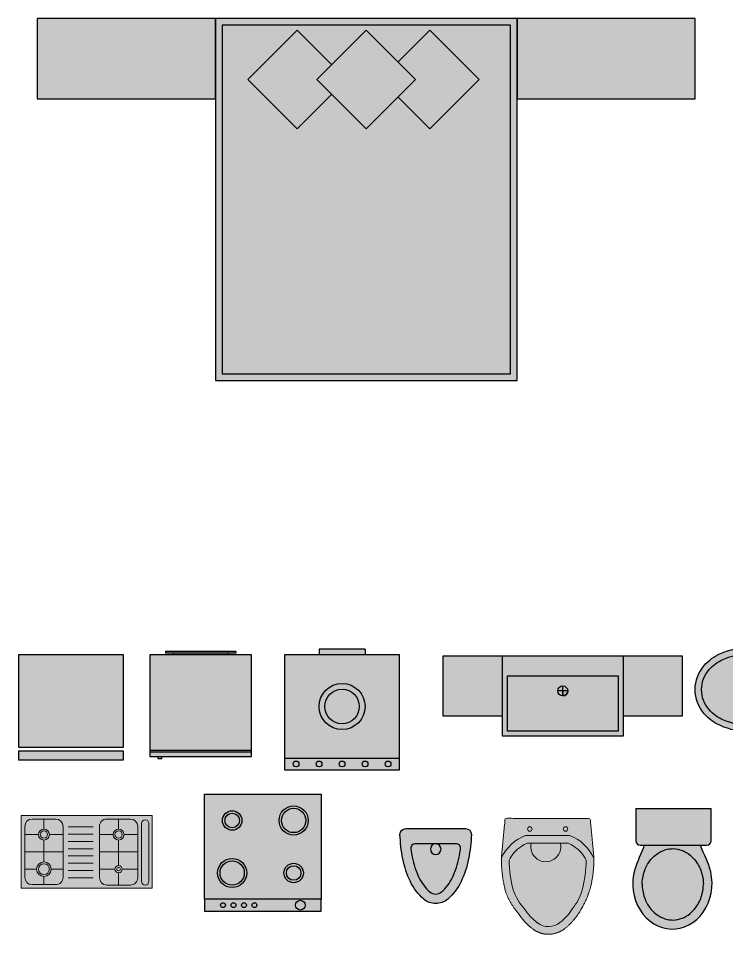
# Model space of a CAD drawing. Header units: millimetres. Extents: x -4992 to 6928, y 3109 to 11175.
# Drawn here: x 556 to 4133, y 3109 to 7771 of the extents above; entities that cross this region are included whole.
import ezdxf

# ---------------------------------------------------------------- set-up
doc = ezdxf.new("R2010")
doc.units = ezdxf.units.MM
for name, color, linetype in [('Hth_Elv_Fix', 201, 'Continuous'), ('Hth_Elv_Furniture', 201, 'Continuous'), ('Int_Furniture', 205, 'Continuous'), ('Plu_Fix', 205, 'Continuous')]:
    doc.layers.add(name, color=color, linetype=linetype)

# ---------------------------------------------------------------- blocks, each defined once
blk = doc.blocks.new('Double bed')
at = {"layer": 'Hth_Elv_Furniture'}
h = blk.add_hatch(color=256, dxfattribs=at)
h.dxf.hatch_style = 1
h.paths.add_polyline_path([(521.9801532931549, 381.0623346806593), (589.477042217002, 381.0623346806593), (589.477042217002, 462.0586013892761), (521.9801532931549, 462.0586013892761)])
at = {"layer": 'Int_Furniture'}
for points in [[(521.9801532931549, 381.0623346806593), (589.477042217002, 381.0623346806593), (589.477042217002, 462.0586013892761), (521.9801532931549, 462.0586013892761)], [(523.4801532931548, 382.5623346806591), (587.9770422170018, 382.5623346806591), (587.9770422170018, 460.5586013892761), (523.4801532931548, 460.5586013892761)], [(566.7771412045988, 448.4058912746247), (555.7285977550783, 459.4544347241451), (544.680054305558, 448.4058912746247), (555.7285977550783, 437.3573478251043)]]:
    blk.add_lwpolyline(points, close=True, dxfattribs=at)
for points in [[(547.9960555293238, 451.7218924983904), (540.2635133035691, 459.4544347241451), (529.2149698540488, 448.4058912746247), (540.2635133035691, 437.3573478251043), (547.9960555293238, 445.089890050859)], [(562.8502129674802, 452.3328195117433), (569.9718281798823, 459.4544347241451), (581.0203716294025, 448.4058912746247), (569.9718281798821, 437.3573478251043), (562.8502129674802, 444.4789630375061)]]:
    blk.add_lwpolyline(points, dxfattribs=at)
blk = doc.blocks.new('Fridge')
at = {"layer": 'Hth_Elv_Furniture'}
h = blk.add_hatch(color=256, dxfattribs=at)
h.dxf.hatch_style = 1
h.paths.add_polyline_path([(220, -108.0014476581705), (220.0000000000001, -574.5025902083139), (750, -574.5025902083139), (750, -108.0014476581705)])
h = blk.add_hatch(color=256, dxfattribs=at)
h.dxf.hatch_style = 1
h.paths.add_polyline_path([(220, -595.6688760244283), (220, -638.0014476581705), (750, -638.0014476581705), (750, -595.6688760244283)])
at = {"layer": 'Int_Furniture'}
for points in [[(220, -108.0014476581705), (750, -108.0014476581705), (750, -574.5025902083139), (220, -574.5025902083139)], [(220, -595.6688760244283), (750, -595.6688760244283), (750, -638.0014476581705), (220, -638.0014476581705)]]:
    blk.add_lwpolyline(points, close=True, dxfattribs=at)
blk = doc.blocks.new('GAS')
at = {"layer": 'Hth_Elv_Furniture'}
h = blk.add_hatch(color=256, dxfattribs=at)
h.dxf.hatch_style = 1
h.paths.add_polyline_path([(-19.99999999999994, -17.99999999999997), (-20.00000000000361, 18.00000000000003), (0, 18), (0, -18)])
at = {"layer": 'Int_Furniture', "lineweight": 20}
for p, q in [((-14.75, 17.00000000000003), (-14.75, 13.75000000000003)), ((-9.999999999999943, 17), (-10.00000000000367, 6.5)), ((-5.250000000000028, 17.00000000000003), (-5.250000000000028, 13.25)), ((-16.75, 11.75000000000003), (-19, 11.75000000000364)), ((-9.999999999999943, 11.75), (-12.75000000000003, 11.75000000000003)), ((-6.749999999999943, 11.75), (-9.999999999999943, 11.75000000000364)), ((-5.250000000000028, 10.25), (-5.250000000000028, 6.5)), ((-1.000000000000028, 11.75), (-3.750000000000028, 11.75)), ((-14.75, 9.750000000000028), (-14.75, 6.500000000000028)), ((-17.12498279693685, -1.765725198732952), (-17.12498279694043, 5.088954461705754)), ((-15.12498279694046, -1.765725198732952), (-15.12498279694046, 5.088954461709392)), ((-13.12498279694049, -1.765725198732952), (-13.12498279694049, 5.088954461709392)), ((-11.12498279694049, -1.76572519873298), (-11.12498279694049, 5.088954461709363)), ((-9.12498279694043, -1.76572519873298), (-9.12498279694043, 5.088954461709363)), ((-7.124982796940401, -1.76572519873298), (-7.124982796940401, 5.088954461709363)), ((-5.124982796940401, -1.76572519873298), (-5.124982796940429, 5.088954461709363)), ((-3.124982796940458, -1.76572519873298), (-3.124982796940458, 5.088954461709363)), ((-14.75, -3.499999999999972), (-14.75, -7.749999999999972)), ((-9.999999999999943, -3.5), (-9.999999999999943, -14)), ((-5.250000000000028, -3.5), (-5.250000000000028, -7.25)), ((-19.1082956217906, -8.749999999999972), (-15.74999999999997, -8.749999999999972)), ((-14.75, -9.749999999999972), (-14.75000000000358, -13.99999999999997)), ((-9.999999999999943, -8.75), (-13.75, -8.749999999999972)), ((-6.749999999999943, -8.749999999996362), (-9.999999999999943, -8.749999999996362)), ((-1.000000000000028, -8.75), (-3.749999999999972, -8.75)), ((-5.250000000000028, -10.25), (-5.250000000000028, -14)), ((0, -18), (-20.00000000000361, -17.99999999999997)), ((0, -18), (-20.00000000000361, -17.99999999999997))]:
    blk.add_line(p, q, dxfattribs=at)
blk.add_lwpolyline([(-19.99999999999994, -17.99999999999997), (-20.00000000000361, 18.00000000000003), (0, 18), (0, -18)], close=True, dxfattribs=at)
for points in [[(-3.000000000000028, 6.5), (-17.0000000000073, 6.500000000000028, -0.4142135623743182), (-19.00000000001094, 8.500000000008384), (-19.00000000000358, 15.00000000000003, -0.4142135623718718), (-17.0000000000073, 17.00000000000006), (-3.000000000000028, 17.00000000000003, -0.414213562373095), (-1.00000000000361, 15), (-1.000000000000028, 8.5, -0.414213562373095)], [(-2.23084076079607, -15.06536785413846), (-18.12648192196497, -15.06536785413843, 0.414213562373095), (-19.12648192196136, -16.06536785414207), (-19.12648192196497, -16.06536785414207, 0.414213562373095), (-18.12648192196136, -17.06536785414207), (-2.230840760799765, -17.0653678541421, 0.4142135623740144), (-1.230840760799765, -16.06536785414573), (-1.23084076079607, -16.06536785413846, 0.414213562373095)]]:
    blk.add_lwpolyline(points, format="xyb", close=True, dxfattribs=at)
blk.add_lwpolyline([(-19.1082956217906, -5.499999999999972), (-19.10829562179418, -11.99999999999162, 0.4142135623743182), (-17.1082956217906, -13.99999999999997), (-3.000000000003581, -14, 0.414213562373095), (-1.000000000000028, -12), (-1.000000000003581, -5.5, 0.414213562373095), (-3.000000000000028, -3.499999999999972), (-17.1082956217906, -3.499999999999972, 0.4142135623718718), (-19.10829562179418, -5.499999999991616)], format="xyb", dxfattribs=at)
for centre, radius in [((-14.75000000000358, 11.75000000000003), 2), ((-14.75000000000358, 11.75000000000003), 1.5), ((-5.25000000000361, 11.75), 1.5), ((-5.25000000000361, 11.75), 1), ((-5.25000000000361, -8.75), 1.5), ((-14.75000000000358, -8.749999999999972), 1), ((-14.75000000000358, -8.749999999999972), 0.5), ((-5.25000000000361, -8.75), 1)]:
    blk.add_circle(centre, radius, dxfattribs=at)
blk = doc.blocks.new('gas hub')
at = {"layer": 'Hth_Elv_Furniture'}
h = blk.add_hatch(color=256, dxfattribs=at)
h.dxf.hatch_style = 1
h.paths.add_polyline_path([(3545.91124972217, -416.4367276204713), (3545.91124972217, -440.4367276204713), (3521.911249722171, -440.4367276204713), (3521.911249722171, -416.4367276204713)])
at = {"layer": 'Int_Furniture'}
for points in [[(3521.911249722171, -416.4367276204713), (3543.479077852653, -416.4367276204713), (3543.479077852653, -440.4367276204713), (3521.911249722171, -440.4367276204713)], [(3545.91124972217, -416.4367276204713), (3543.479077852653, -416.4367276204713), (3543.479077852653, -440.4367276204713), (3545.91124972217, -440.4367276204713)]]:
    blk.add_lwpolyline(points, close=True, dxfattribs=at)
for points in [[(3527.303206754792, -425.1190879548818, -1), (3527.303206754792, -419.1190879548818, -1)], [(3527.303206754792, -424.6190879548818, -1), (3527.303206754792, -419.6190879548819, -1)], [(3538.087120820032, -420.1190879548818, -1), (3538.087120820032, -424.1190879548819, -1)], [(3538.087120820032, -420.6190879548819, -1), (3538.087120820032, -423.6190879548818, -1)], [(3544.695163787412, -419.7599172381438, -1), (3544.695163787412, -421.7599172381438, -1)], [(3544.695163787412, -429.6811718857812, -1), (3544.695163787412, -430.6811718857811, -1)], [(3538.087120820032, -431.7543672860608, -1), (3538.087120820032, -437.7543672860608, -1)], [(3538.087120820032, -432.2543672860608, -1), (3538.087120820032, -437.2543672860608, -1)], [(3544.695163787412, -431.8346571781843, -1), (3544.695163787412, -432.8346571781843, -1)], [(3527.303206754792, -436.7543672860608, -1), (3527.303206754792, -432.7543672860608, -1)], [(3527.303206754792, -436.2543672860608, -1), (3527.303206754792, -433.2543672860608, -1)], [(3544.695163787412, -433.9881424705877, -1), (3544.695163787412, -434.9881424705877, -1)], [(3544.695163787412, -436.141627762991, -1), (3544.695163787412, -437.141627762991, -1)]]:
    blk.add_lwpolyline(points, format="xyb", close=True, dxfattribs=at)
for centre, radius in [((3527.303206754792, -422.1190879548818), 3), ((3527.303206754792, -422.1190879548818), 2.5), ((3538.087120820032, -422.1190879548818), 2), ((3538.087120820032, -422.1190879548818), 1.5), ((3544.695163787412, -420.7599172381438), 0.9999999999999999), ((3544.695163787412, -430.1811718857812), 0.4999999999999999), ((3538.087120820032, -434.7543672860608), 3), ((3538.087120820032, -434.7543672860608), 2.5), ((3544.695163787412, -432.3346571781843), 0.4999999999999999), ((3527.303206754792, -434.7543672860608), 2), ((3527.303206754792, -434.7543672860608), 1.5), ((3544.695163787412, -434.4881424705877), 0.4999999999999999), ((3544.695163787412, -436.641627762991), 0.4999999999999999)]:
    blk.add_circle(centre, radius, dxfattribs=at)
blk = doc.blocks.new('Basin')
at = {"layer": 'Hth_Elv_Fix'}
h = blk.add_hatch(color=256, dxfattribs=at)
h.dxf.hatch_style = 1
h.paths.add_polyline_path([(11314.99004093041, 4473.601107038084), (11314.99004093041, 4372.001107039737), (10705.39004093042, 4372.001107039737), (10705.39004093042, 4473.601107038084), (10406.46349598489, 4473.601107038084), (10406.46349598489, 4778.401107037766), (11613.91658587595, 4778.401107037782), (11613.91658587594, 4473.601107038084)])
at = {"layer": 'Plu_Fix'}
for p, q in [((11010.19004093042, 4575.20110703972), (11010.19004093042, 4626.001107039737)), ((11035.59004093042, 4600.601107039743), (10984.79004093041, 4600.601107039743))]:
    blk.add_line(p, q, dxfattribs=at)
blk.add_lwpolyline([(10705.39004093042, 4473.601107038084), (10406.46349598489, 4473.601107038084), (10406.46349598489, 4778.401107037766), (11613.91658587595, 4778.401107037782), (11613.91658587594, 4473.601107038084), (11314.99004093041, 4473.601107038084)], dxfattribs=at)
for points in [[(10705.39004093042, 4778.401107039732), (11314.99004093041, 4778.401107039732), (11314.99004093041, 4372.001107039737), (10705.39004093042, 4372.001107039737)], [(10730.79004093042, 4676.801107039726), (11289.59004093041, 4676.801107039726), (11289.59004093041, 4397.401107039732), (10730.79004093042, 4397.401107039732)]]:
    blk.add_lwpolyline(points, close=True, dxfattribs=at)
blk.add_lwpolyline([(11035.59004093042, 4600.601107039743), (11010.19004093042, 4600.601107039743), (11010.19004093042, 4575.201107039743, 0.4142135623730949)], format="xyb", close=True, dxfattribs=at)
blk.add_circle((11010.19004093042, 4600.601107039743), 25.4, dxfattribs=at)
blk = doc.blocks.new('W.C')
at = {"layer": 'Hth_Elv_Fix'}
h = blk.add_hatch(color=256, dxfattribs=at)
h.dxf.hatch_style = 1
edge = h.paths.add_edge_path()
edge.add_spline(control_points=[(-5.813950963814591, -7.32068443585257), (-6.351596147257311, -9.032850561908845), (-7.229334807224859, -10.48904704048709), (-8.47331563188223, -14.79487472499636), (-8.058736384841524, -17.9011588157158), (-5.208169196492037, -22.48869785087248), (-2.837615435122217, -23.91484566713994), (1.979153408267507, -24.07773919038992), (4.412908304080702, -22.81714535729225), (7.494678685439311, -18.43907827966012), (8.073783517709671, -15.36875170614485), (7.017805630838069, -10.80630731624223), (6.080094494959411, -9.147285941494317), (5.420931075258636, -7.320684435845408)], knot_values=[3.835952891247306, 3.835952891247306, 3.835952891247306, 3.835952891247306, 4.396591801689035, 4.396591801689035, 5.324941532891897, 5.324941532891897, 6.253291264094758, 6.253291264094758, 7.181640995297617, 7.181640995297617, 8.10999072650048, 8.10999072650048, 8.730417723111863, 8.730417723111863, 8.730417723111863, 8.730417723111863], degree=3, periodic=0)
edge.add_line((5.420931075258636, -7.320684435845408), (6.622129356513321, -7.320684435852613))
edge.add_arc((6.622129356513341, -6.442813792366053), 0.8778706434865673, 269.9999999999977, 360)
edge.add_line((7.499999999999886, -6.442813792366053), (7.499999999999886, -3.588240815588506e-12))
edge.add_line((7.499999999999886, -3.581135388230905e-12), (-7.500000000000014, 3.58753669146703e-12))
edge.add_line((-7.500000000000028, 3.581135388230905e-12), (-7.500000000000028, -6.442813792358812))
edge.add_arc((-6.622129356506235, -6.442813792358805), 0.8778706434937665, 180, 270)
edge.add_line((-6.622129356506235, -7.32068443585257), (-5.813950963814586, -7.32068443585257))
at = {"layer": 'Plu_Fix'}
blk.add_line((-7.500000000000028, 3.581135388230905e-12), (7.499999999999886, -3.581135388230905e-12), dxfattribs=at)
blk.add_lwpolyline([(-7.500000000000028, 3.581135388230905e-12), (-7.500000000000028, -6.442813792362358, 0.4142135623730951), (-6.622129356502711, -7.32068443585257), (6.622129356517007, -7.320684435852627, 0.4142135623730951), (7.499999999999886, -6.442813792362358), (7.499999999999886, 3.581135388230905e-12)], format="xyb", dxfattribs=at)
for points, knots in [([(-5.813950963814591, -7.32068443585257), (-6.351596147257311, -9.032850561908845), (-7.229334807224859, -10.48904704048709), (-8.47331563188223, -14.79487472499636), (-8.058736384841524, -17.9011588157158), (-5.208169196492037, -22.48869785087248), (-2.837615435122217, -23.91484566713996), (1.979153408267507, -24.07773919038993), (4.412908304080702, -22.81714535729226), (7.494678685439311, -18.43907827966012), (8.073783517709671, -15.36875170614485), (7.017805630838069, -10.80630731624223), (6.080094494959411, -9.147285941494317), (5.420931075258636, -7.320684435845408)], [3.835952891247306, 3.835952891247306, 3.835952891247306, 3.835952891247306, 4.396591801689035, 4.396591801689035, 5.324941532891897, 5.324941532891897, 6.253291264094758, 6.253291264094758, 7.181640995297617, 7.181640995297617, 8.10999072650048, 8.10999072650048, 8.730417723111863, 8.730417723111863, 8.730417723111863, 8.730417723111863]), ([(-6.220678675909568, -15.09140396095989), (-6.218917431472192, -15.0179842727083), (-6.216244078597725, -14.94455677049086), (-6.166186349683841, -13.91957376865594), (-5.965128177007728, -12.97448288103902), (-5.489630776288692, -11.76882141748337), (-5.324867385403422, -11.4279495689085), (-4.568703272066045, -10.13230706131645), (-3.783199649800423, -9.34530420280663), (-2.379439879159236, -8.483341108189563), (-1.815412994672783, -8.250175443056833), (-0.6839851023705705, -7.984976567515787), (-0.1230878781956619, -7.953100938315856), (1.014241540381903, -8.088906755585072), (1.587514794778912, -8.256605876772255), (2.68901833920367, -8.783524156329463), (3.216549900543214, -9.142583631103946), (4.061582817524226, -9.935074580023752), (4.400144984821026, -10.33486601146592), (5.166338306099505, -11.50293481301856), (5.530587259661246, -12.36577189459462), (5.886207104011163, -13.87075653023857), (5.965080558753897, -14.47772291345501), (5.981362706993082, -15.08349582983396)], [4.734898655685405, 4.734898655685405, 4.734898655685405, 4.734898655685405, 4.763840953024723, 4.763840953024723, 5.139095331329278, 5.139095331329278, 5.297728079394978, 5.297728079394978, 5.786006759195768, 5.786006759195768, 6.084644352564117, 6.084644352564117, 6.383281945932469, 6.383281945932469, 6.681919539300817, 6.681919539300817, 6.980557132669166, 6.980557132669166, 7.213483773899039, 7.213483773899039, 7.590604757718455, 7.590604757718455, 7.830075764963813, 7.830075764963813, 7.830075764963813, 7.830075764963813]), ([(-6.220678675909568, -15.09095035015139), (-6.218917431472192, -15.16437003839576), (-6.216244078597725, -15.2377975406132), (-6.166186349683841, -16.26278054244813), (-5.965128177007728, -17.20787143007226), (-5.48963077628153, -18.41353289362786), (-5.324867385396146, -18.75440474220278), (-4.568703272058769, -20.05004724978755), (-3.783199649793147, -20.8370501083046), (-2.37943987915196, -21.69901320292172), (-1.81541299466565, -21.93217886804007), (-0.6839851023634367, -22.19737774357384), (-0.123087878188386, -22.22925337278099), (1.014241540389179, -22.09344755551172), (1.587514794786074, -21.92574843431733), (2.689018339210946, -21.39883015476016), (3.21654990055049, -21.03977067997846), (4.061582817531502, -20.24727973106587), (4.400144984828216, -19.84748829962371), (5.166338306106667, -18.67941949807113), (5.530587259661246, -17.81658241649501), (5.886207104011163, -16.31159778085106), (5.965080558753897, -15.70463139764178), (5.981362706993082, -15.09885848126282)], [4.734898655685405, 4.734898655685405, 4.734898655685405, 4.734898655685405, 4.763840953024723, 4.763840953024723, 5.139095331329278, 5.139095331329278, 5.297728079394978, 5.297728079394978, 5.786006759195768, 5.786006759195768, 6.084644352564117, 6.084644352564117, 6.383281945932469, 6.383281945932469, 6.681919539300817, 6.681919539300817, 6.980557132669166, 6.980557132669166, 7.213483773899039, 7.213483773899039, 7.590604757718455, 7.590604757718455, 7.830075764963813, 7.830075764963813, 7.830075764963813, 7.830075764963813])]:
    blk.add_open_spline(points, degree=3, knots=knots, dxfattribs=at)
blk = doc.blocks.new('Bed_Side Table')
at = {"layer": 'Hth_Elv_Furniture'}
h = blk.add_hatch(color=256, dxfattribs=at)
h.dxf.hatch_style = 1
h.paths.add_polyline_path([(2056.579651933491, 6449.878095531238), (1156.57965193349, 6449.878095531238), (1156.57965193349, 6043.54088655689), (2056.579651933491, 6043.54088655689)])
at = {"layer": 'Int_Furniture'}
blk.add_lwpolyline([(2056.579651933491, 6449.878095531238), (1156.57965193349, 6449.878095531238), (1156.57965193349, 6043.54088655689), (2056.579651933491, 6043.54088655689)], close=True, dxfattribs=at)
blk = doc.blocks.new('Washing Machine')
at = {"layer": 'Hth_Elv_Furniture'}
h = blk.add_hatch(color=256, dxfattribs=at)
h.dxf.hatch_style = 1
h.paths.add_polyline_path([(-0.3499999999999992, -0.02500000000000036), (0.3499999999999996, -0.02500000000000124), (0.3500000000000001, -0.7250000000000005), (0.1399999999999921, -0.7250000000000005), (0.1399999999999921, -0.7600000000000087), (-0.1399999999999912, -0.7600000000000087), (-0.1399999999999912, -0.7250000000000005), (-0.3499999999999988, -0.7250000000000005)])
at = {"layer": 'Int_Furniture', "linetype": 'ByBlock'}
for p, q in [((0.3499999999999996, -0.09500000000001663), (-0.3499999999999992, -0.09500000000001663)), ((-0.1399999999999912, -0.7600000000000087), (-0.1399999999999912, -0.7250000000000005)), ((0.1399999999999921, -0.7600000000000087), (0.1399999999999921, -0.7250000000000005)), ((-0.1399999999999912, -0.7600000000000087), (0.1399999999999921, -0.7600000000000087))]:
    blk.add_line(p, q, dxfattribs=at)
blk.add_lwpolyline([(-0.3499999999999992, -0.02500000000000036), (-0.3499999999999988, -0.7250000000000005), (0.3500000000000001, -0.7250000000000005), (0.3499999999999996, -0.02500000000000124)], close=True, dxfattribs=at)
for centre, radius in [((-0.2799999999999838, -0.06000000000000849), 0.0175), ((-0.1399999999999912, -0.06000000000000849), 0.0175), ((0, -0.06000000000000849), 0.0175), ((0.1400000000000321, -0.06000000000000849), 0.0175), ((0.2800000000000247, -0.06000000000000849), 0.0175), ((0, -0.410000000000009), 0.14), ((0, -0.410000000000009), 0.105)]:
    blk.add_circle(centre, radius, dxfattribs=at)
blk = doc.blocks.new('Fridge_01')
at = {"layer": 'Hth_Elv_Furniture'}
h = blk.add_hatch(color=256, dxfattribs=at)
h.dxf.hatch_style = 1
h.paths.add_polyline_path([(0.670000000000015, 0.2485000000000073), (0.6819931472241487, 0.2485000000000073), (0.6819931472241487, 0.2740000000000011), (0.670000000000015, 0.2740000000000011), (0.670000000000015, 0.3249999999999886), (0.01999999999998181, 0.3249999999999889), (0.01999999999998181, 0.1749999999999832), (0.009999999999991793, 0.1749999999999832), (0.009999999999991793, 0.2249999999999945), (0, 0.2249999999999945), (0, -0.2249999999999941), (0.009999999999991793, -0.2249999999999941), (0.009999999999991793, -0.1749999999999825), (0.01999999999998181, -0.1749999999999825), (0.01999999999998181, -0.3249999999999882), (0.6700000000000168, -0.3250000000000166)])
at = {"layer": 'Int_Furniture'}
for p, q in [((0.01999999999998181, 0.3249999999999889), (0.670000000000015, 0.3249999999999886)), ((0.01999999999998181, -0.3249999999999884), (0.01999999999998181, 0.3249999999999889)), ((0.6299999999999963, 0.3249999999999886), (0.6299999999999963, -0.3250000000000168)), ((0.6399999999999864, 0.3249999999999886), (0.6399999999999864, -0.3250000000000168)), ((0.670000000000015, 0.3249999999999886), (0.6700000000000168, -0.3250000000000168)), ((0, -0.2249999999999941), (0, 0.2249999999999945)), ((0, 0.2249999999999945), (0.009999999999991793, 0.2249999999999945)), ((0.009999999999991793, -0.2249999999999941), (0.009999999999991793, 0.2249999999999945)), ((0.009999999999991793, 0.1749999999999832), (0.01999999999998181, 0.1749999999999832)), ((0.009999999999991793, -0.1749999999999827), (0.01999999999998181, -0.1749999999999827)), ((0, -0.2249999999999941), (0.009999999999991793, -0.2249999999999941)), ((0.6700000000000168, -0.3250000000000168), (0.01999999999998181, -0.3249999999999884))]:
    blk.add_line(p, q, dxfattribs=at)
blk.add_lwpolyline([(0.6700000000000168, 0.2740000000000011), (0.6819931472241487, 0.2740000000000011), (0.6819931472241487, 0.2485000000000073), (0.6700000000000168, 0.2485000000000073)], dxfattribs=at)
blk = doc.blocks.new('URINAL')
at = {"layer": 'Hth_Elv_Fix'}
h = blk.add_hatch(color=256, dxfattribs=at)
h.dxf.hatch_style = 1
edge = h.paths.add_edge_path()
edge.add_arc((78.71944100048222, 159.458788191529), 30.94501149063566, 359.9999999999991, 449.9999999999937)
edge.add_arc((109.66445249145, -644.515070862707), 835.4921388786969, 92.12261025551695, 101.1866512432892)
edge.add_arc((46.48396286307161, -325.0396563060517), 509.8292537108776, 101.1866512432863, 115.521800420417)
edge.add_arc((-49.3603186795176, -124.2945458311697), 287.3776282189795, 115.5218004204169, 139.0561673589669)
edge.add_arc((-192.6282490993867, -2.592059900052845e-11), 97.70729840916758, 139.0561673589651, 179.9999999999997)
edge.add_arc((-192.6282490993863, -2.546585164964199e-11), 97.70729840916833, 180, 220.9438326410345)
edge.add_arc((-49.36031867951806, 124.2945458311187), 287.3776282189795, 220.9438326410331, 244.478199579583)
edge.add_arc((46.48396286306979, 325.0396563060044), 509.8292537108804, 244.4781995795833, 258.8133487567139)
edge.add_arc((109.6644524914504, 644.5150708626534), 835.4921388786939, 258.8133487567108, 267.877389744483)
edge.add_arc((78.71944100048177, -159.4587881915795), 30.94501149063566, 270.0000000000071, 360)
edge.add_line((109.6644524911176, -159.4587881915795), (109.6644524911181, 159.4587881915285))
at = {"layer": 'Plu_Fix'}
for points in [[(109.664452491118, 159.4587881915286, 0.4142135623730607), (78.71944100048586, 190.4037996821644, 0.03956997297272431), (-52.42587102759262, 175.1030360319564, 0.06263058715991865), (-173.1782599831849, 135.0411798451969, 0.1030505194152216), (-266.4316871175206, 64.02943619241341, 0.1805763785111572), (-290.3355475085546, -2.546585164964199e-11, 0.1805763785111572), (-266.4316871175211, -64.02943619246435, 0.1030505194152216), (-173.1782599831854, -135.0411798452478, 0.06263058715991865), (-52.42587102759217, -175.1030360320074, 0.03956997297272431), (78.71944100048586, -190.4037996822153, 0.4142135623730607), (109.6644524911176, -159.4587881915795)], [(-151.3155302721379, 89.24986062938478, -0.06263058715988837), (-42.58148842923629, 125.3244061070618, -0.01387762204441487), (0.3624704522017055, 132.5851308811257, -0.4557596579264746), (28.8445368204425, 107.8288142365341), (28.84453682043795, -107.8288142365345, -0.4557596579264821), (0.3624704521976128, -132.5851308811107, -0.01387762204438678), (-42.58148842916808, -125.3244061071273, -0.06263058715991549), (-151.3155302721343, -89.24986062943572, -0.1030505194152267), (-228.1030522993415, -30.77677285676691, -0.1805763785111444), (-239.5928252132098, -2.546585164964199e-11, -0.1805763785111525), (-228.1030522993378, 30.77677285671598, -0.10305051941522)]]:
    blk.add_lwpolyline(points, format="xyb", close=True, dxfattribs=at)
blk.add_circle((9.094947017729282e-13, 0), 28.46399859069425, dxfattribs=at)
blk = doc.blocks.new('Toilet - top')
at = {"layer": 'Hth_Elv_Fix'}
h = blk.add_hatch(color=256, dxfattribs=at)
h.dxf.hatch_style = 1
edge = h.paths.add_edge_path()
edge.add_spline(control_points=[(6.234586969249904, -25.64576508800829), (5.087588143656916, -27.47230704089075), (3.387924947971982, -28.80008971617521), (0.1681863854820733, -31.37018267362983), (-3.076944482057087, -28.80008971617521), (-4.779304805643406, -27.46893410469227), (-5.939503357175653, -25.6457650904951), (-7.527314119716124, -23.79452250703216), (-8.356037217409792, -21.50073521225343), (-9.224240496389882, -18.20697725248047), (-9.22424061070285, -14.80071560204524), (-8.843966250587428, -10.84585335895363), (-8.463691913216564, -6.890991105996193), (-0.008576206605042103, -6.890991105996193), (8.44653950000162, -6.890991105996193), (8.826813837369997, -10.84585335895363), (9.20708817474329, -14.8007156119111), (9.20708808885243, -18.00923905178055), (8.389285229229472, -21.1117898104786), (7.59044600365084, -23.52377772512128), (6.234586969249904, -25.64576508800829)], knot_values=[0, 0, 0, 0.3468958557485928, 0.3468958557485928, 1.685362384753743, 1.685362384753743, 2.025793765411204, 2.025793765411204, 2.334794772158842, 2.334794772158842, 2.592522983358406, 2.592522983358406, 3.592522983358406, 3.592522983358406, 4.592522983358406, 4.592522983358406, 5.592522983358406, 5.592522983358406, 5.850251194558048, 5.850251194558048, 6.123112796696262, 6.123112796696262, 6.123112796696262], weights=[1, 0.9849955811162868, 1, 0.7842975674360304, 1, 0.9855482529875141, 1, 0.9880885198568844, 1, 0.9917085046954851, 1, 1, 1, 1, 1, 1, 1, 0.9917085046954802, 1, 0.9907077450270555, 1], degree=2, periodic=0)
at = {"layer": 'Plu_Fix', "lineweight": 5}
for p, q in [((4.366859511721628, -10.27021055204506), (-4.384011924926824, -10.27021055203528)), ((4.045662122130295, -11.79617809040346), (-4.062814535095924, -11.79617809030569))]:
    blk.add_line(p, q, dxfattribs=at)
at = {"layer": 'Plu_Fix', "lineweight": 5, "extrusion": (0, 0, -1)}
for centre, major_axis, ratio, start_param, end_param in [((-3.562295648141216, -8.995379974697016), (-0.3163844470778883, 0.3163844470778883), 0.9999999999678808, 3.9269908170033, 10.21017612418289), ((3.545143235175573, -8.995379974697016), (-0.3163844470778883, 0.3163844470778883), 0.9999999999678808, 3.9269908170033, 10.21017612418289), ((-3.013682436082462, -16.71551715424209), (5.325016963175928, 5.351277687588568), 0.8316594045309531, 4.300337913000283, 5.209795354725308), ((-0.3874661316629329, -12.53433976525776), (-0.0016286365057007, 2.984196443471757), 0.9999999982584953, 1.32139065501124, 4.962886159652748), ((17.06225695628149, -14.8007147198754), (17.50833868346968, 17.50833868346968), 0.999999999993503, 3.669262572230302, 3.911997466437227), ((8.473184670514911, -14.42725234247067), (14.41112924405241, 8.644870997115556), 0.8375243331457145, 2.987092151875275, 3.296093158616471), ((4.667786228282694, -18.89567120616059), (-7.811376186013613, 7.811376186013613), 0.9999999999866673, 4.575320629252634, 4.931057891916022)]:
    blk.add_ellipse(centre, major_axis=major_axis, ratio=ratio, start_param=start_param, end_param=end_param, dxfattribs=at)
at = {"layer": 'Plu_Fix', "lineweight": 5}
for centre, major_axis, ratio, start_param, end_param in [((2.996530022877266, -16.71551715424209), (-5.325016963134848, 5.351277687576466), 0.8316594045355655, 4.300337913000873, 5.209795354730796), ((-17.07940936948671, -14.8007147198754), (-17.50833868361624, 17.50833868361624), 0.999999999999708, 3.669262572227703, 3.911997466434131), ((-8.852160692566585, -15.35696749895627), (-14.9353146957721, 7.7039480517334), 0.8081297019858701, 2.987092151547826, 3.296093158287218), ((-4.372702612295683, -18.89567120616059), (7.811376186044195, 7.81137618604419), 0.9999999999830838, 4.591639815316501, 4.931057891915501)]:
    blk.add_ellipse(centre, major_axis=major_axis, ratio=ratio, start_param=start_param, end_param=end_param, dxfattribs=at)
at = {"layer": 'Plu_Fix', "lineweight": 5, "extrusion": (0, 0, -0.9999999999999998)}
blk.add_ellipse((0.1473487950992478, -24.72228873521672), major_axis=(-2.597361952749871, 2.597361952749871), ratio=0.9999999999999298, start_param=3.245590971018811, end_param=4.561121367505256, dxfattribs=at)
at = {"layer": 'Plu_Fix', "lineweight": 5}
blk.add_rational_spline([(6.234586969249904, -25.64576508800829), (5.087588143656916, -27.47230704089075), (3.387924947971982, -28.80008971617521), (0.1681863854820733, -31.37018267362983), (-3.076944482057087, -28.80008971617521), (-4.779304805643406, -27.46893410469227), (-5.939503357175653, -25.6457650904951), (-7.527314119716124, -23.79452250703216), (-8.356037217409792, -21.50073521225343), (-9.224240496389882, -18.20697725248047), (-9.22424061070285, -14.80071560204524), (-8.843966250587428, -10.84585335895363), (-8.463691913216564, -6.890991105996193), (-0.008576206605042103, -6.890991105996193), (8.44653950000162, -6.890991105996193), (8.826813837369997, -10.84585335895363), (9.20708817474329, -14.8007156119111), (9.20708808885243, -18.00923905178055), (8.389285229229472, -21.1117898104786), (7.59044600365084, -23.52377772512128), (6.234586969249904, -25.64576508800829)], [1, 0.9849955811162868, 1, 0.7842975674360304, 1, 0.9855482529875141, 1, 0.9880885198568844, 1, 0.9917085046954851, 1, 1, 1, 1, 1, 1, 1, 0.9917085046954802, 1, 0.9907077450270555, 1], degree=2, knots=[0, 0, 0, 0.3468958557485928, 0.3468958557485928, 1.685362384753743, 1.685362384753743, 2.025793765411204, 2.025793765411204, 2.334794772158842, 2.334794772158842, 2.592522983358406, 2.592522983358406, 3.592522983358406, 3.592522983358406, 4.592522983358406, 4.592522983358406, 5.592522983358406, 5.592522983358406, 5.850251194558048, 5.850251194558048, 6.123112796696262, 6.123112796696262, 6.123112796696262], dxfattribs=at)
for points in [[(-7.695490004763315, -15.17194411690366), (-7.140595462932666, -14.10667762223542), (-6.275519531029587, -13.13301437476295), (-4.877183797925682, -12.18897275202792), (-4.473598308959225, -11.97000515108846), (-4.062814535095924, -11.79617809030569)], [(7.67833759155323, -15.17194411690366), (7.123443049722567, -14.10667762223542), (6.258367117824378, -13.13301437476295), (4.860031384715597, -12.18897275202792), (4.45644589575403, -11.97000515108846), (4.04566212188584, -11.79617809030569)]]:
    blk.add_open_spline(points, degree=3, knots=[1.209462564762124, 1.209462564762124, 1.209462564762124, 1.209462564762124, 1.802814933938383, 1.802814933938383, 2.027293713286012, 2.027293713286012, 2.027293713286012, 2.027293713286012], dxfattribs=at)
blk = doc.blocks.new('Basin_01')
at = {"layer": 'Hth_Elv_Fix'}
h = blk.add_hatch(color=256, dxfattribs=at)
h.dxf.hatch_style = 1
edge = h.paths.add_edge_path()
edge.add_arc((148.0079235740212, 226.2574954016728), 0.1720000000000003, 138.8043897142096, 179.9999999999725, ccw=False)
edge.add_arc((148.0410320503962, 226.2285156019474), 0.216000000000001, 113.72523315554929, 138.804389714235, ccw=False)
edge.add_arc((148.0909235740212, 226.1149954016728), 0.3399999999999996, 89.99999999999392, 113.7252331555409, ccw=False)
edge.add_arc((148.090923574021, 226.1149954016728), 0.3400000000000007, 66.27476684441751, 89.99999999997141, ccw=False)
edge.add_arc((148.1408150976461, 226.2285156019473), 0.215999999999999, 41.195610285772204, 66.27476684444082, ccw=False)
edge.add_arc((148.1739235740211, 226.2574954016728), 0.172, -6.30961949354969e-12, 41.19561028576982, ccw=False)
edge.add_arc((148.1739235740211, 226.2574954016728), 0.1720000000000003, -41.195610285772375, -8.071765478234738e-12, ccw=False)
edge.add_arc((148.1408150976461, 226.2864752013982), 0.2159999999999996, -66.27476684444548, -41.19561028576851, ccw=False)
edge.add_arc((148.0909235740212, 226.3999954016728), 0.34, -90.00000000000608, -66.27476684444758, ccw=False)
edge.add_arc((148.0909235740212, 226.3999954016728), 0.3400000000000002, -113.72523315554622, -90.00000000001239, ccw=False)
edge.add_arc((148.0410320503963, 226.2864752013982), 0.2159999999999995, -138.80438971434899, -113.72523315555839, ccw=False)
edge.add_arc((148.0079235740212, 226.2574954016728), 0.1719999999999995, -180.00000000000625, -138.80438971433279, ccw=False)
at = {"layer": 'Plu_Fix'}
blk.add_lwpolyline([(147.9541242322224, 226.0887303376463, 0.1038922490835276), (148.0909235740211, 226.0599954016728, 0.1038922490835454), (148.2277229159861, 226.0887303377193, 0.109867349340051), (148.3033476180324, 226.1442107300187, 0.1817110138197199), (148.3459235740211, 226.2574954016727, 0.1817110138196963), (148.3033476180325, 226.3707800733267, 0.1098673493400643), (148.2277229158199, 226.4262604656993, 0.1038922490835276), (148.0909235740212, 226.4549954016728, 0.1038922490835454), (147.9541242320562, 226.4262604656262, 0.109867349340051), (147.8784995300099, 226.3707800733269, 0.1817110138197198), (147.8359235740212, 226.2574954016729, 0.1817110138196964), (147.8784995300099, 226.1442107300188, 0.1098673493400643), (147.9541242320562, 226.0887303377194)], format="xyb", dxfattribs=at)
blk.add_lwpolyline([(147.9010734911747, 226.3510211189686, 0.1817110138197198), (147.8659235740212, 226.2574954016729, 0.1817110138196964), (147.9010734911746, 226.163969684377, 0.1098673493400643), (147.9661947623811, 226.1161949021192, 0.1038922490835276), (148.0909235740211, 226.0899954016728, 0.1038922490835454), (148.2156523856612, 226.1161949021192, 0.109867349340051), (148.2807736568677, 226.163969684377, 0.1817110138197199), (148.3159235740211, 226.2574954016727, 0.1817110138196963), (148.2807736568677, 226.3510211189685, 0.1098673493400643), (148.2156523856612, 226.3987959012263, 0.1038922490835276), (148.0909235740212, 226.4249954016728, 0.1038922490835454), (147.9661947623811, 226.3987959012264, 0.109867349340051)], format="xyb", close=True, dxfattribs=at)
for radius in [0.0375, 0.023]:
    blk.add_circle((148.0909235740213, 226.3599954016728), radius, dxfattribs=at)

msp = doc.modelspace()

# ---------------------------------------------------------------- block references
at = {"layer": 'Int_Furniture'}
for p in [(-505.7722726302381, 1320.639671391102), (1918.227727369759, 1320.639671391098)]:
    msp.add_blockref('Bed_Side Table', p, dxfattribs=at)
at = {"layer": 'Int_Furniture', "xscale": 22.57881843590512, "yscale": 22.57881843590512, "zscale": 22.57881843590512}
msp.add_blockref('Double bed', (-10234.88772904882, -2662.219500594387), dxfattribs=at)
at = {"layer": 'Int_Furniture'}
for name, p, xscale, yscale, zscale, rotation in [('Fridge_01', (1476.267718771709, 4572.999269748113), -791.0447761193171, 791.0447761193171, 791.0447761193171, 90), ('Washing Machine', (2190.657335921703, 3955.872251776865), 829.3877551018976, 829.3877551018976, 829.3877551018976, 180), ('gas hub', (12323.05377940572, 90433.05574147718), 24.58333333333432, 24.58333333333432, 24.58333333333432, 270)]:
    msp.add_blockref(name, p, dxfattribs=dict(at, xscale=xscale, yscale=yscale, zscale=zscale, rotation=rotation))
at = {"layer": 'Int_Furniture', "xscale": -1}
msp.add_blockref('Fridge', (1305.639841073942, 4665.179821883911), dxfattribs=at)
at = {"layer": 'Int_Furniture', "extrusion": (0, 0, -1), "xscale": -18.40188262222448, "yscale": 18.40188262222448, "zscale": -18.40188262222448, "rotation": 270}
msp.add_blockref('GAS', (-900.5966582398287, 3745.810540037921, -6.2972849675e-06), dxfattribs=at)
at = {"layer": 'Plu_Fix'}
for name, p, xscale, yscale, zscale in [('Basin_01', (163955.30795071, -239621.9807147719), -1078.43137254952, 1078.43137254952, 1078.43137254952), ('W.C', (3864.418697639419, 3780.737442854877), 25.37414716872504, 25.37414716872504, 25.37414716872504), ('Toilet - top', (3229.42363706373, 3905.715287553503), 25.40000000223517, 25.40000000223517, 25.40000000223517)]:
    msp.add_blockref(name, p, dxfattribs=dict(at, xscale=xscale, yscale=yscale, zscale=zscale))
msp.add_blockref('Basin', (-7704.824512683175, -226.1590035168783), dxfattribs=at)
at = {"layer": 'Plu_Fix', "xscale": -0.947419999855117, "yscale": 0.9474199998551169, "zscale": 0.9474199998551169, "rotation": 270}
msp.add_blockref('URINAL', (2663.568320334402, 3575.614253125375), dxfattribs=at)

doc.saveas('drawing.dxf')
